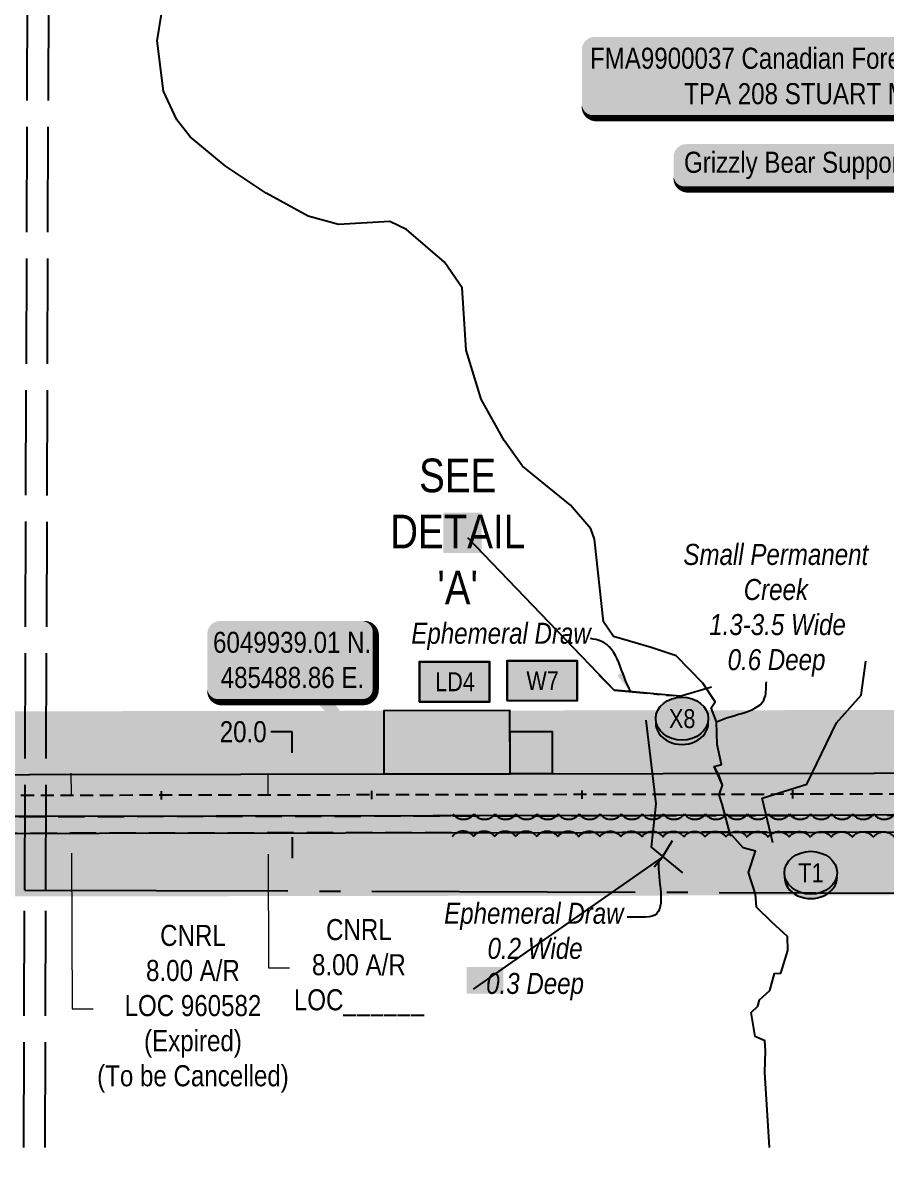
# Model space of a CAD drawing. Extents: x 482695 to 490591, y 6049436 to 6054495.
# Drawn here: x 485317 to 485728, y 6049754 to 6050296 of the extents above; entities that cross this region are included whole.
import ezdxf
from ezdxf.enums import TextEntityAlignment as Align

# ---------------------------------------------------------------- set-up
doc = ezdxf.new("R2010")
doc.units = 0
doc.header["$LTSCALE"] = 5
doc.header["$PDSIZE"] = 0.5
for name, pattern in [('0', [1, 1, 0]), ('foc-ACCESSROAD', [3.75, 2.5, -1.25]), ('foc-QUARTERLINE', [33, 25, -3, 2, -3]), ('foc-TIELINE', [1.875, 1.25, -0.625]), ('foc-TOPO-ephemeral', [6.25, 3.125, -0.625, 0.625, -0.625, 0.625, -0.625]), ('foc-UNSURVEYED', [12.5, 10, -2.5])]:
    doc.linetypes.add(name, pattern=pattern)
doc.layers.get('Defpoints').update_dxf_attribs({"color": 9})
for name, color, linetype in [('AS-UNDERLAY-H', 141, 'Continuous'), ('CHAINAGE', 201, 'foc-TIELINE'), ('DETAIL-T', 7, 'Continuous'), ('F-AR', 190, 'foc-ACCESSROAD'), ('L-BD', 7, 'Continuous'), ('L-QSEC', 8, 'foc-QUARTERLINE'), ('L-USEC', 7, 'foc-UNSURVEYED'), ('P-BUFFER-H 30m', 51, 'Continuous'), ('P-CROSSINGS', 250, 'Continuous'), ('P-PROPOSED', 10, 'Continuous'), ('P-PROPOSED-H', 21, 'Continuous'), ('P-TEMP-H', 41, 'Continuous'), ('P-TEMP_WORKSPACE', 46, 'Continuous'), ('P-TXT', 4, 'Continuous'), ('P-WORKAREA', 113, 'Continuous'), ('P-WORKAREA-H', 111, 'Continuous'), ('T-BUSH', 110, '0'), ('T-CREEK', 160, 'Continuous'), ('T-DRAW', 143, 'foc-TOPO-ephemeral'), ('T-SLOPE', 48, 'Continuous'), ('T-WATER', 160, 'Continuous'), ('T-WATER-T', 170, 'Continuous')]:
    doc.layers.add(name, color=color, linetype=linetype)
doc.layers.add('F-AR-T', color=190, linetype='Continuous', lineweight=9)
doc.layers.add('P-100m WELL BORE BUFFER', color=7, linetype='Continuous', true_color=0xf5ffd6)
doc.styles.add('80', font='ARIALN.TTF', dxfattribs={"height": 10})
doc.styles.add('80CG', font='ARIALN.TTF', dxfattribs={"height": 10})
doc.styles.add('80L', font='ARIALN.TTF', dxfattribs={"height": 10})
doc.styles.add('Crossing', font='ARIALN.TTF', dxfattribs={"height": 10})
doc.styles.add('foc-LtypeFont', font='ARIALN.TTF', dxfattribs={"height": 7.35})
doc.linetypes.add('foc-TOPO-flowdirection-NOLINE', pattern='A,0,[">",foc-LtypeFont,S=0.3,R=0,X=0,Y=-0.945],-20,[">",foc-LtypeFont,S=0.3,R=0,X=0,Y=-0.945],0', length=20)
doc.dimstyles.new('Compass 5 000', dxfattribs={"dimscale": 5, "dimtxt": 9, "dimasz": 2, "dimexe": 0.2, "dimexo": 0.0625, "dimgap": 0.5, "dimtad": 0, "dimtih": 1, "dimtoh": 1, "dimzin": 0, "dimdsep": 46, "dimtxsty": '80CG', "dimcen": 0.1, "dimse1": 1, "dimse2": 1, "dimclrd": 256, "dimclrt": 256, "dimaunit": 1, "dimadec": 4, "dimazin": 0, "dimtfac": 0.06, "dimtofl": 0, "dimtmove": 0, "dimatfit": 1, "dimfxl": 0.2, "dimtolj": 1, "dimtzin": 0, "dimlwd": -1, "dimarcsym": 0})

# ---------------------------------------------------------------- blocks, each defined once
blk = doc.blocks.new('*U459')
h = blk.add_hatch(color=255)
edge = h.paths.add_edge_path()
edge.add_line((-111.5, -20), (111.5, -20))
edge.add_arc((111.5, -14), 6, 270, 360)
edge.add_line((117.5, -14), (117.5, 12.5))
edge.add_arc((111.5, 12.5), 6, 0, 90)
edge.add_line((111.5, 18.5), (-111.5, 18.5))
edge.add_arc((-111.5, 12.5), 6, 90, 180)
edge.add_line((-117.5, 12.5), (-117.5, -14))
edge.add_arc((-111.5, -14), 6, 180, 270)
at = {"color": 44, "flags": 128}
blk.add_lwpolyline([(-111.5, -20, 3, 3, 0), (111.5, -20, 3, 3, 0.414214), (117.5, -14, 3, 3, 0), (117.5, 12.5, 3, 0, 0.414214), (111.5, 18.5, 0, 0, 0), (-111.5, 18.5, 0, 0, 0.414214), (-117.5, 12.5, 0, 0, 0), (-117.5, -14, 0, 3, 0.414214)], format="xyseb", close=True, dxfattribs=at)
at = {"color": 44, "style": '80'}
blk.add_attdef('ENTER_TEXT_001', (-35.99, -5), '', height=10, dxfattribs=at)
blk = doc.blocks.new('*U467')
h = blk.add_hatch(color=255)
edge = h.paths.add_edge_path()
edge.add_line((-66.5, -11.5), (66.5, -11.5))
edge.add_arc((66.5, -5.5), 6, 270, 360)
edge.add_line((72.5, -5.5), (72.5, 4))
edge.add_arc((66.5, 4), 6, 0, 90)
edge.add_line((66.5, 10), (-66.5, 10))
edge.add_arc((-66.5, 4), 6, 90, 180)
edge.add_line((-72.5, 4), (-72.5, -5.5))
edge.add_arc((-66.5, -5.5), 6, 180, 270)
at = {"color": 131, "flags": 128}
blk.add_lwpolyline([(-66.5, -11.5, 3, 3, 0), (66.5, -11.5, 3, 3, 0.414214), (72.5, -5.5, 3, 3, 0), (72.5, 4, 3, 0, 0.414214), (66.5, 10, 0, 0, 0), (-66.5, 10, 0, 0, 0.414214), (-72.5, 4, 0, 0, 0), (-72.5, -5.5, 0, 3, 0.414214)], format="xyseb", close=True, dxfattribs=at)
at = {"color": 131, "style": '80'}
blk.add_attdef('ENTER_TEXT_001', (-35.99, -5), '', height=10, dxfattribs=at)
blk = doc.blocks.new('*D480')
at = {"layer": 'Defpoints', "color": 0, "transparency": 16777216}
for p in [(485340.45, 6049919.38), (485474.1, 6049919.94), (485474.13, 6049911.94)]:
    blk.add_point(p, dxfattribs=at)
at = {"layer": 'F-AR-T', "transparency": 16777216}
for p, q in [((485340.41, 6049929.38), (485340.37, 6049939.38)), ((485340.53, 6049901.38), (485340.84, 6049827.45)), ((485340.84, 6049827.45), (485350.84, 6049827.45))]:
    blk.add_line(p, q, dxfattribs=at)
for points in [[(485342.08, 6049929.39), (485338.75, 6049929.37), (485340.45, 6049919.38)], [(485342.2, 6049901.39), (485338.86, 6049901.37), (485340.49, 6049911.38)]]:
    blk.add_solid(points, dxfattribs=at)
at = {"layer": 'F-AR-T', "transparency": 16777216, "insert": (485398.17, 6049827.45), "char_height": 10, "attachment_point": 5, "style": '80CG'}
blk.add_mtext('\\A1;CNRL\\P8.00 A/R\\PLOC 960582\\P(Expired)\\P(To be Cancelled)', dxfattribs=at)
blk = doc.blocks.new('*D494')
at = {"layer": 'Defpoints', "color": 0, "transparency": 16777216}
for p in [(485445.27, 6049938.97), (485491.9, 6049939.04), (485491.93, 6049919.05)]:
    blk.add_point(p, dxfattribs=at)
at = {"layer": 'P-TXT', "transparency": 16777216}
for p, q in [((485445.24, 6049958.97), (485435.24, 6049958.97)), ((485445.26, 6049948.97), (485445.24, 6049958.97)), ((485445.32, 6049908.98), (485445.34, 6049898.98))]:
    blk.add_line(p, q, dxfattribs=at)
for points in [[(485446.93, 6049948.97), (485443.59, 6049948.97), (485445.27, 6049938.97)], [(485446.99, 6049908.98), (485443.65, 6049908.98), (485445.31, 6049918.98)]]:
    blk.add_solid(points, dxfattribs=at)
at = {"layer": 'P-TXT', "transparency": 16777216, "insert": (485422.04, 6049958.97), "char_height": 10, "attachment_point": 5, "style": '80CG'}
blk.add_mtext('\\A1;20.0', dxfattribs=at)
blk = doc.blocks.new('xing2')
h = blk.add_hatch(color=50)
h.dxf.hatch_style = 1
edge = h.paths.add_edge_path()
edge.add_ellipse((0, 0), major_axis=(-12.5, 0), ratio=0.816297, start_angle=0, end_angle=360)
h = blk.add_hatch(color=250)
h.dxf.hatch_style = 1
edge = h.paths.add_edge_path()
edge.add_ellipse((0, -2.05), major_axis=(-12.5, 0), ratio=0.816297, start_angle=0, end_angle=180)
edge.add_line((12.5, -2.05), (12.5, 0))
edge.add_ellipse((0, 0), major_axis=(-12.5, 0), ratio=0.816297, start_angle=0, end_angle=180, ccw=False)
edge.add_line((-12.5, 0), (-12.5, -2.05))
at = {"color": 250}
blk.add_ellipse((0, 0), major_axis=(-12.5, 0), ratio=0.816297, dxfattribs=at)
blk.add_ellipse((0, -2.05), major_axis=(-12.5, 0), ratio=0.816297, start_param=0, end_param=3.141593, dxfattribs=at)
at = {"color": 250, "style": 'Crossing'}
blk.add_attdef('CROSSING', text='', height=9, dxfattribs=at).set_placement((0.09, 0.02), align=Align.MIDDLE_CENTER)
at = {"color": 250, "style": 'Crossing', "flags": 1}
for tag, p in [('OWNER', (0.09, -12.49)), ('DESCRIPTION', (0.09, -25.77)), ('LOCATION', (0.09, -39.3)), ('DWG_REF', (0.09, -52.84))]:
    blk.add_attdef(tag, text='', height=9, dxfattribs=at).set_placement(p, align=Align.MIDDLE_CENTER)
blk = doc.blocks.new('*U573')
h = blk.add_hatch(color=254)
edge = h.paths.add_edge_path()
edge.add_line((-34, -20), (34, -20))
edge.add_arc((34, -14), 6, 270, 360)
edge.add_line((40, -14), (40, 12.5))
edge.add_arc((34, 12.5), 6, 0, 90)
edge.add_line((34, 18.5), (-34, 18.5))
edge.add_arc((-34, 12.5), 6, 90, 180)
edge.add_line((-40, 12.5), (-40, -14))
edge.add_arc((-34, -14), 6, 180, 270)
at = {"color": 1, "flags": 128}
blk.add_lwpolyline([(-34, -20, 3, 3, 0), (34, -20, 3, 3, 0.414214), (40, -14, 3, 3, 0), (40, 12.5, 3, 0, 0.414214), (34, 18.5, 0, 0, 0), (-34, 18.5, 0, 0, 0.414214), (-40, 12.5, 0, 0, 0), (-40, -14, 0, 3, 0.414214)], format="xyseb", close=True, dxfattribs=at)
blk.add_lwpolyline([(43.88, -54.11, 0, 10, 0), (0, 0, 5, 5, 0)], format="xyseb", dxfattribs=at)
at = {"color": 1, "style": '80'}
blk.add_attdef('ENTER_TEXT_001', (-35.99, -5), '', height=10, dxfattribs=at)
blk = doc.blocks.new('Temp_Area_Small_Pink')
at = {"true_color": 0xff8aff}
h = blk.add_hatch(color=211, dxfattribs=at)
h.dxf.hatch_style = 1
h.paths.add_polyline_path([(-16.83, -9.44), (16.33, -9.44), (16.33, 9.05), (-16.83, 9.05)])
at = {"color": 250}
for points in [[(-17.03, -9.64), (16.53, -9.64), (16.53, 9.25), (-17.03, 9.25)], [(-16.93, -9.54), (16.43, -9.54), (16.43, 9.15), (-16.93, 9.15)]]:
    blk.add_lwpolyline(points, close=True, dxfattribs=at)
at = {"color": 250, "style": '80L'}
blk.add_attdef('TEMPORARY', text='', height=9, dxfattribs=at).set_placement((0, -0.15), align=Align.MIDDLE_CENTER)
blk = doc.blocks.new('Well_proximity')
h = blk.add_hatch(color=191)
h.dxf.hatch_style = 1
edge = h.paths.add_edge_path()
edge.add_ellipse((0, 0), major_axis=(-12.5, 0), ratio=0.816297, start_angle=0, end_angle=360)
h = blk.add_hatch(color=250)
h.dxf.hatch_style = 1
edge = h.paths.add_edge_path()
edge.add_ellipse((0, -2.05), major_axis=(-12.5, 0), ratio=0.816297, start_angle=0, end_angle=180)
edge.add_line((12.5, -2.05), (12.5, 0))
edge.add_ellipse((0, 0), major_axis=(-12.5, 0), ratio=0.816297, start_angle=0, end_angle=180, ccw=False)
edge.add_line((-12.5, 0), (-12.5, -2.05))
at = {"color": 250}
blk.add_ellipse((0, 0), major_axis=(-12.5, 0), ratio=0.816297, dxfattribs=at)
blk.add_ellipse((0, -2.05), major_axis=(-12.5, 0), ratio=0.816297, start_param=0, end_param=3.141593, dxfattribs=at)
at = {"color": 250, "style": '80L'}
blk.add_attdef('CROSSING', text='', height=9, dxfattribs=at).set_placement((0.09, 0.02), align=Align.MIDDLE_CENTER)
blk = doc.blocks.new('*D596')
at = {"layer": 'Defpoints', "color": 0, "transparency": 16777216}
for p in [(485459.33, 6049918.97), (485433.89, 6049910.94), (485459.34, 6049910.98)]:
    blk.add_point(p, dxfattribs=at)
at = {"layer": 'F-AR-T', "transparency": 16777216}
for p, q in [((485433.87, 6049928.93), (485433.85, 6049938.93)), ((485433.91, 6049900.94), (485433.99, 6049846.93)), ((485433.99, 6049846.93), (485443.99, 6049846.93))]:
    blk.add_line(p, q, dxfattribs=at)
for points in [[(485435.53, 6049928.94), (485432.2, 6049928.93), (485433.88, 6049918.93)], [(485435.57, 6049900.94), (485432.24, 6049900.94), (485433.89, 6049910.94)]]:
    blk.add_solid(points, dxfattribs=at)
at = {"layer": 'F-AR-T', "transparency": 16777216, "insert": (485477, 6049846.93), "char_height": 10, "attachment_point": 5, "style": '80CG'}
blk.add_mtext('\\A1;CNRL\\P8.00 A/R\\PLOC______', dxfattribs=at)

msp = doc.modelspace()

# ---------------------------------------------------------------- hatches: boundary and pattern name
at = {"layer": 'AS-UNDERLAY-H'}
h = msp.add_hatch(color=256, dxfattribs=at)
h.dxf.hatch_style = 1
h.paths.add_polyline_path([(485517.054, 6050063.107), (485535.317, 6050063.107), (485535.317, 6050043.955), (485517.054, 6050043.955)])
h = msp.add_hatch(color=256, dxfattribs=at)
h.dxf.hatch_style = 1
h.paths.add_polyline_path([(485528.268, 6049847.338), (485545.629, 6049847.338), (485545.629, 6049834.657), (485528.268, 6049834.657)])
at = {"layer": 'P-BUFFER-H 30m'}
h = msp.add_hatch(color=256, dxfattribs=at)
h.dxf.hatch_style = 1
edge = h.paths.add_edge_path()
edge.add_line((483701.174, 6050417.85), (484554.397, 6050414.825))
edge.add_line((484554.397, 6050414.825), (485069.153, 6049984.901))
edge.add_line((485069.153, 6049984.901), (485069.974, 6049918.062))
edge.add_arc((485099.956, 6049918.43), 29.984, 180.70403, 269.49365)
edge.add_arc((485120.045, 6049910.465), 29.984, 227.24859, 270.08653)
edge.add_line((485120.09, 6049880.481), (485820.738, 6049881.539))
edge.add_line((485820.738, 6049881.539), (486001.967, 6049878.56))
edge.add_arc((486002.46, 6049908.54), 29.984, 269.05837, 270.04683)
edge.add_line((486002.484, 6049878.556), (486428.968, 6049878.905))
edge.add_line((486428.968, 6049878.905), (486427.804, 6049886.776))
edge.add_line((486427.804, 6049886.776), (486427.723, 6049889.042))
edge.add_line((486427.723, 6049889.042), (486407.259, 6049908.871))
edge.add_line((486407.259, 6049908.871), (486002.46, 6049908.54))
edge.add_line((486002.46, 6049908.54), (485820.962, 6049911.523))
edge.add_line((485820.962, 6049911.523), (485120.045, 6049910.465))
edge.add_line((485120.045, 6049910.465), (485119.947, 6049918.46))
edge.add_line((485119.947, 6049918.46), (485099.956, 6049918.43))
edge.add_line((485099.956, 6049918.43), (485098.965, 6049999.069))
edge.add_line((485098.965, 6049999.069), (484565.318, 6050444.77))
edge.add_line((484565.318, 6050444.77), (483701.28, 6050447.834))
edge.add_line((483701.28, 6050447.834), (483701.174, 6050417.85))
edge = h.paths.add_edge_path()
edge.add_line((486440.272, 6050491.951), (486481.5, 6050467.021))
edge.add_arc((486465.984, 6050441.363), 29.984, 0.03994, 58.83881, ccw=False)
edge.add_line((486495.968, 6050441.384), (486496.325, 6049930.194))
edge.add_line((486496.325, 6049930.194), (486496.742, 6049917.936))
edge.add_arc((486466.775, 6049916.915), 29.984, -89.9532, 1.95069, ccw=False)
edge.add_line((486466.8, 6049886.931), (486447.987, 6049886.916))
edge.add_line((486447.987, 6049886.916), (486447.739, 6049888.588))
edge.add_line((486447.739, 6049888.588), (486446.775, 6049916.899))
edge.add_line((486446.775, 6049916.899), (486466.775, 6049916.915))
edge.add_line((486466.775, 6049916.915), (486466.341, 6049929.673))
edge.add_line((486466.341, 6049929.673), (486465.984, 6050441.363))
edge.add_line((486465.984, 6050441.363), (486439.876, 6050457.151))
edge.add_line((486439.876, 6050457.151), (486440.272, 6050491.951))
edge = h.paths.add_edge_path()
edge.add_line((486430.345, 6050497.954), (486363.706, 6050538.25))
edge.add_line((486363.706, 6050538.25), (486249.434, 6050667.558))
edge.add_arc((486226.966, 6050647.703), 29.984, 41.46771, 131.46771)
edge.add_line((486207.11, 6050670.171), (486192.132, 6050656.934))
edge.add_line((486192.132, 6050656.934), (486211.987, 6050634.466))
edge.add_line((486211.987, 6050634.466), (486226.966, 6050647.703))
edge.add_line((486226.966, 6050647.703), (486344.271, 6050514.963))
edge.add_line((486344.271, 6050514.963), (486429.949, 6050463.154))
edge.add_line((486429.949, 6050463.154), (486430.345, 6050497.954))
edge = h.paths.add_edge_path()
edge.add_line((486333.543, 6050474.73), (486426.021, 6050418.809))
edge.add_line((486426.021, 6050418.809), (486426.357, 6049936.872))
edge.add_line((486426.357, 6049936.872), (486002.454, 6049936.526))
edge.add_line((486002.454, 6049936.526), (485850.11, 6049937.075))
edge.add_line((485850.11, 6049937.075), (485822.158, 6049939.51))
edge.add_line((485822.158, 6049939.51), (485127.697, 6049938.462))
edge.add_line((485127.697, 6049938.462), (485126.434, 6050041.237))
edge.add_line((485126.434, 6050041.237), (485146.14, 6050024.779))
edge.add_arc((485126.919, 6050001.766), 29.984, 0.70403, 50.13142, ccw=False)
edge.add_line((485156.901, 6050002.134), (485157.315, 6049968.491))
edge.add_line((485157.315, 6049968.491), (485822.112, 6049969.494))
edge.add_arc((485822.158, 6049939.51), 29.984, 85.02015, 90.08653, ccw=False)
edge.add_line((485824.76, 6049969.381), (485851.419, 6049967.058))
edge.add_line((485851.419, 6049967.058), (486002.496, 6049966.51))
edge.add_line((486002.496, 6049966.51), (486396.352, 6049966.867))
edge.add_line((486396.352, 6049966.867), (486396.049, 6050401.893))
edge.add_line((486396.049, 6050401.893), (486310.003, 6050453.924))
edge.add_line((486310.003, 6050453.924), (486333.543, 6050474.73))
edge = h.paths.add_edge_path()
edge.add_line((483701.351, 6050467.824), (483701.458, 6050497.808))
edge.add_line((483701.458, 6050497.808), (484572.705, 6050494.718))
edge.add_arc((484572.598, 6050464.734), 29.984, 50.13142, 89.7968, ccw=False)
edge.add_line((484591.819, 6050487.747), (485118.355, 6050047.985))
edge.add_line((485118.355, 6050047.985), (485118.84, 6050008.514))
edge.add_line((485118.84, 6050008.514), (484572.598, 6050464.734))
edge.add_line((484572.598, 6050464.734), (483701.351, 6050467.824))
h.paths.add_polyline_path([(483671.192, 6050467.931), (483671.298, 6050497.915), (483296.617, 6050499.243), (483293.284, 6050469.271)])
edge = h.paths.add_edge_path()
edge.add_line((483317.885, 6050419.21), (483671.015, 6050417.957))
edge.add_line((483671.015, 6050417.957), (483671.121, 6050447.941))
edge.add_line((483671.121, 6050447.941), (483291.061, 6050449.289))
edge.add_line((483291.061, 6050449.289), (483279.2, 6050342.647))
edge.add_line((483279.2, 6050342.647), (483099.93, 6050362.561))
edge.add_arc((483129.733, 6050359.271), 29.984, 173.69997, 263.65357)
edge.add_line((483126.419, 6050329.47), (483275.885, 6050312.846))
edge.add_arc((483279.2, 6050342.647), 29.984, 263.65358, 353.65335)
edge.add_line((483309, 6050339.332), (483317.885, 6050419.21))
at = {"layer": 'P-PROPOSED-H'}
h = msp.add_hatch(color=256, dxfattribs=at)
h.dxf.hatch_style = 1
h.paths.add_polyline_path([(486466.775, 6049916.915), (486002.426, 6049916.536), (485849.204, 6049917.088), (485821.303, 6049919.52), (485099.956, 6049918.43), (485098.965, 6049999.069), (484565.318, 6050444.77), (483701.28, 6050447.834), (483701.351, 6050467.824), (484572.598, 6050464.734), (485118.84, 6050008.514), (485119.701, 6049938.449), (485822.158, 6049939.51), (485850.11, 6049937.075), (486002.454, 6049936.526), (486446.346, 6049936.888), (486446.003, 6050430.086), (486331.314, 6050499.437), (486211.987, 6050634.466), (486226.966, 6050647.703), (486344.271, 6050514.963), (486465.984, 6050441.363), (486466.341, 6049929.673)])
at = {"layer": 'P-TEMP-H'}
h = msp.add_hatch(color=256, dxfattribs=at)
h.dxf.hatch_style = 1
h.paths.add_polyline_path([(485488.861, 6049939.007), (485548.83, 6049939.098), (485548.784, 6049969.082), (485488.816, 6049968.991)])
h = msp.add_hatch(color=256, dxfattribs=at)
h.dxf.hatch_style = 1
h.paths.add_polyline_path([(485548.83, 6049939.098), (485548.799, 6049959.087), (485568.789, 6049959.117), (485568.819, 6049939.128)])
at = {"layer": 'P-WORKAREA-H'}
h = msp.add_hatch(color=256, dxfattribs=at)
h.dxf.hatch_style = 1
h.paths.add_polyline_path([(486426.775, 6049916.883), (486002.426, 6049916.536), (485849.204, 6049917.088), (485821.303, 6049919.52), (485119.947, 6049918.46), (485120.045, 6049910.465), (485820.962, 6049911.523), (485848.842, 6049909.094), (486002.415, 6049908.54), (486427.047, 6049908.887)])

# ---------------------------------------------------------------- linework, layer by layer
at = {"layer": 'CHAINAGE'}
for p, q in [((485383.08, 6049930.851), (485383.086, 6049926.854)), ((485483.028, 6049931.002), (485483.034, 6049927.004)), ((485582.975, 6049931.153), (485582.981, 6049927.155)), ((485682.922, 6049931.304), (485682.928, 6049927.306))]:
    msp.add_line(p, q, dxfattribs=at)
at = {"layer": 'CHAINAGE', "flags": 128}
msp.add_lwpolyline([(486219.476, 6050641.084), (486337.793, 6050507.2), (486455.993, 6050435.725), (486456.348, 6049926.902), (486002.44, 6049926.531), (485849.657, 6049927.082), (485821.731, 6049929.515), (485109.829, 6049928.44), (485108.903, 6050003.791), (484568.958, 6050454.752), (483262.015, 6050459.387), (483252.714, 6050375.762), (483142.771, 6050387.99), (483147.452, 6050429.254)], dxfattribs=at)
at = {"layer": 'F-AR'}
msp.add_lwpolyline([(485117.252, 6050788.73), (485118.476, 6050688.889), (485127.943, 6049918.472), (485821.303, 6049919.52), (485849.204, 6049917.088), (486002.426, 6049916.536), (486426.775, 6049916.883), (486427.723, 6049889.042), (486407.259, 6049908.871), (486002.46, 6049908.54), (485848.842, 6049909.094), (485820.962, 6049911.523), (485120.045, 6049910.465), (485110.481, 6050688.791), (485109.252, 6050788.758)], dxfattribs=at)
at = {"layer": 'L-QSEC', "flags": 128}
msp.add_lwpolyline([(485318.226, 6049883.848), (486104.704, 6049881.174)], dxfattribs=at)
at = {"layer": 'L-USEC', "flags": 128}
for points in [[(485318.226, 6049883.848), (485320.819, 6050688.086)], [(485328.279, 6049883.814), (485330.872, 6050688.052)], [(485317.832, 6049761.532), (485318.226, 6049883.848)], [(485327.885, 6049761.532), (485328.279, 6049883.814)]]:
    msp.add_lwpolyline(points, dxfattribs=at)
at = {"layer": 'P-PROPOSED'}
msp.add_lwpolyline([(486466.775, 6049916.915), (486002.426, 6049916.536), (485849.204, 6049917.088), (485821.303, 6049919.52), (485099.956, 6049918.43), (485098.965, 6049999.069), (484565.318, 6050444.77), (483701.28, 6050447.834), (483701.351, 6050467.824), (484572.598, 6050464.734), (485118.84, 6050008.514), (485119.701, 6049938.449), (485822.158, 6049939.51), (485850.11, 6049937.075), (486002.454, 6049936.526), (486446.346, 6049936.888), (486446.003, 6050430.086), (486331.314, 6050499.437), (486211.987, 6050634.466), (486226.966, 6050647.703), (486344.271, 6050514.963), (486465.984, 6050441.363), (486466.341, 6049929.673)], close=True, dxfattribs=at)
at = {"layer": 'P-TEMP_WORKSPACE'}
for points in [[(485488.861, 6049939.007), (485548.83, 6049939.098), (485548.784, 6049969.082), (485488.816, 6049968.991)], [(485548.83, 6049939.098), (485548.799, 6049959.087), (485568.789, 6049959.117), (485568.819, 6049939.128)]]:
    msp.add_lwpolyline(points, close=True, dxfattribs=at)
at = {"layer": 'P-WORKAREA'}
msp.add_lwpolyline([(486426.775, 6049916.883), (486002.426, 6049916.536), (485849.204, 6049917.088), (485821.303, 6049919.52), (485119.947, 6049918.46), (485120.045, 6049910.465), (485820.962, 6049911.523), (485848.842, 6049909.094), (486002.415, 6049908.54), (486427.047, 6049908.887)], close=True, dxfattribs=at)
at = {"layer": 'T-BUSH', "flags": 128}
for points in [[(485521.698, 6049920.026, 0.5205671), (485531.693, 6049920.029, 0.5205671), (485541.688, 6049920.031, 0.5205671), (485551.682, 6049920.034, 0.5205671), (485561.677, 6049920.036, 0.5205671), (485571.672, 6049920.039, 0.5205671), (485581.667, 6049920.041, 0.5205671), (485591.661, 6049920.044, 0.5205671), (485601.656, 6049920.046, 0.5205671), (485611.651, 6049920.049, 0.5205671), (485621.646, 6049920.051, 0.5205671), (485631.64, 6049920.054, 0.5205671), (485641.635, 6049920.056, 0.5205671), (485651.63, 6049920.059, 0.5205671), (485661.624, 6049920.061, 0.5205671), (485671.619, 6049920.064, 0.5205671), (485681.614, 6049920.066, 0.5205671), (485691.609, 6049920.068, 0.5205671), (485701.603, 6049920.071, 0.5205671), (485711.598, 6049920.073, 0.5205671), (485721.593, 6049920.076, 0.5205671), (485731.588, 6049920.078, 0.5205671), (485741.582, 6049920.081, 0.5205671), (485751.577, 6049920.083, 0.5205671), (485761.572, 6049920.086, 0.5205671), (485771.566, 6049920.088, 0.5205671), (485781.561, 6049920.091, 0.5205671), (485791.556, 6049920.093, 0.5205671), (485801.551, 6049920.096, 0.5205671), (485811.545, 6049920.098, 0.5205671), (485821.535, 6049920.407, 0.5205671), (485830.424, 6049923.374, 0.5205671), (485837.681, 6049930.246, 0.5205671), (485844.938, 6049937.119, 0.5205671), (485852.195, 6049943.992, 0.5205671), (485859.452, 6049950.864, 0.5205671), (485866.709, 6049957.737, 0.5205671), (485873.965, 6049964.609, 0.5205671), (485881.222, 6049971.482, 0.5205671), (485888.479, 6049978.355, 0.5205671), (485895.736, 6049985.227, 0.5205671), (485902.993, 6049992.1, 0.5205671), (485910.25, 6049998.972, 0.5205671), (485917.535, 6050005.815, 0.5205671), (485924.849, 6050012.627, 0.5205671), (485932.163, 6050019.439, 0.5205671), (485939.477, 6050026.25, 0.5205671), (485946.79, 6050033.062, 0.5205671), (485954.104, 6050039.874, 0.5205671), (485961.418, 6050046.686, 0.5205671), (485968.732, 6050053.498, 0.5205671), (485976.046, 6050060.31, 0.5205671), (485983.36, 6050067.122, 0.5205671), (485990.674, 6050073.934, 0.5205671), (485997.988, 6050080.745, 0.5205671), (486005.302, 6050087.557, 0.5205671), (486012.616, 6050094.369, 0.5205671), (486019.929, 6050101.181, 0.5205671), (486027.243, 6050107.993, 0.5205671), (486034.557, 6050114.805, 0.5205671), (486041.871, 6050121.617, 0.5205671), (486049.185, 6050128.428, 0.5205671), (486056.499, 6050135.24, 0.5205671), (486063.813, 6050142.052, 0.5205671), (486071.182, 6050148.804, 0.5205671), (486078.58, 6050155.524, 0.5205671), (486085.979, 6050162.244, 0.5205671), (486093.377, 6050168.964, 0.5205671), (486100.775, 6050175.684, 0.5205671), (486108.174, 6050182.404, 0.5205671), (486115.572, 6050189.125, 0.5205671), (486122.97, 6050195.845, 0.5205671), (486130.368, 6050202.565, 0.5205671), (486137.767, 6050209.285, 0.5205671), (486145.165, 6050216.005, 0.5205671), (486152.563, 6050222.725, 0.5205671), (486159.962, 6050229.445, 0.5205671), (486167.36, 6050236.165, 0.5205671), (486174.758, 6050242.886, 0.5205671), (486182.156, 6050249.606, 0.5205671), (486189.555, 6050256.326, 0.5205671), (486196.953, 6050263.046, 0.5205671), (486204.351, 6050269.766, 0.5205671), (486211.75, 6050276.486, 0.5205671), (486219.148, 6050283.206, 0.5205671), (486226.546, 6050289.926, 0.5205671), (486233.944, 6050296.646, 0.5205671), (486241.343, 6050303.367, 0.5205671), (486248.741, 6050310.087, 0.5205671), (486256.139, 6050316.807, 0.5205671), (486263.538, 6050323.527, 0.5205671), (486270.936, 6050330.247, 0.5205671), (486278.334, 6050336.967, 0.5205671), (486285.732, 6050343.687, 0.5205671), (486293.131, 6050350.407, 0.5205671), (486300.529, 6050357.127, 0.5205671), (486307.927, 6050363.848, 0.5205671), (486315.326, 6050370.568, 0.5205671), (486322.724, 6050377.288, 0.5205671), (486330.122, 6050384.008, 0.5205671), (486337.52, 6050390.728, 0.5205671), (486344.919, 6050397.448, 0.5205671), (486352.317, 6050404.168, 0.5205671), (486359.715, 6050410.888, 0.5205671), (486367.114, 6050417.609, 0.5205671), (486374.512, 6050424.329, 0.5205671), (486381.91, 6050431.049, 0.5205671), (486389.308, 6050437.769, 0.5205671), (486396.707, 6050444.489, 0.5205671), (486404.105, 6050451.209, 0.5205671), (486411.503, 6050457.929, 0.5205671), (486418.902, 6050464.649, 0.5205671), (486426.3, 6050471.369, 0.5205671), (486428.675, 6050480.332, 0.5205671), (486428.737, 6050490.326, 0.5205671), (486428.8, 6050500.321, 0.5205671), (486428.869, 6050511.379, 0.5205671)], [(485521.495, 6049909.314, -0.5205671), (485531.49, 6049909.294, -0.5205671), (485541.484, 6049909.274, -0.5205671), (485551.479, 6049909.254, -0.5205671), (485561.474, 6049909.234, -0.5205671), (485571.469, 6049909.214, -0.5205671), (485581.463, 6049909.194, -0.5205671), (485591.458, 6049909.174, -0.5205671), (485601.453, 6049909.154, -0.5205671), (485611.447, 6049909.134, -0.5205671), (485621.442, 6049909.114, -0.5205671), (485631.437, 6049909.094, -0.5205671), (485641.432, 6049909.074, -0.5205671), (485651.426, 6049909.054, -0.5205671), (485661.421, 6049909.034, -0.5205671), (485671.416, 6049909.014, -0.5205671), (485681.41, 6049908.994, -0.5205671), (485691.405, 6049908.974, -0.5205671), (485701.4, 6049908.954, -0.5205671), (485711.394, 6049908.934, -0.5205671), (485721.389, 6049908.914, -0.5205671), (485731.384, 6049908.894, -0.5205671), (485741.379, 6049908.874, -0.5205671), (485751.373, 6049908.854, -0.5205671), (485761.368, 6049908.834, -0.5205671), (485771.363, 6049908.814, -0.5205671), (485781.357, 6049908.794, -0.5205671), (485791.352, 6049908.774, -0.5205671), (485801.347, 6049908.754, -0.5205671), (485811.331, 6049908.598, -0.5205671), (485821.199, 6049907.013, -0.5205671), (485831.102, 6049905.842, -0.5205671), (485841.096, 6049905.774, -0.5205671), (485851.091, 6049905.705, -0.5205671), (485861.085, 6049905.637, -0.5205671), (485871.08, 6049905.568, -0.5205671), (485881.074, 6049905.5, -0.5205671), (485891.068, 6049905.456, -0.5205671), (485901.063, 6049905.537, -0.5205671), (485911.057, 6049905.618, -0.5205671), (485921.052, 6049905.7, -0.5205671), (485931.046, 6049905.781, -0.5205671), (485941.04, 6049905.862, -0.5205671), (485951.035, 6049905.943, -0.5205671), (485961.029, 6049906.025, -0.5205671), (485971.024, 6049906.106, -0.5205671), (485981.018, 6049906.187, -0.5205671), (485991.012, 6049906.268, -0.5205671), (486001.007, 6049906.35, -0.5205671), (486011.001, 6049906.497, -0.5205671), (486020.994, 6049906.646, -0.5205671), (486030.988, 6049906.795, -0.5205671), (486040.981, 6049906.944, -0.5205671), (486050.975, 6049907.093, -0.5205671), (486060.969, 6049907.242, -0.5205671), (486070.962, 6049907.391, -0.5205671), (486080.956, 6049907.54, -0.5205671), (486090.949, 6049907.689, -0.5205671), (486100.943, 6049907.838, -0.5205671), (486110.937, 6049907.987, -0.5205671), (486120.931, 6049908.105, -0.5205671), (486130.925, 6049908.222, -0.5205671), (486140.919, 6049908.34, -0.5205671), (486150.913, 6049908.457, -0.5205671), (486160.907, 6049908.574, -0.5205671), (486170.901, 6049908.691, -0.5205671), (486180.895, 6049908.809, -0.5205671), (486190.889, 6049908.926, -0.5205671), (486200.883, 6049909.043, -0.5205671), (486210.878, 6049909.053, -0.5205671), (486220.872, 6049909.01, -0.5205671), (486230.867, 6049908.967, -0.5205671), (486240.861, 6049908.947, -0.5205671), (486250.856, 6049908.977, -0.5205671), (486260.851, 6049909.007, -0.5205671), (486270.845, 6049909.037, -0.5205671), (486280.84, 6049909.067, -0.5205671), (486290.835, 6049909.098, -0.5205671), (486300.83, 6049909.128, -0.5205671), (486310.824, 6049909.158, -0.5205671), (486320.819, 6049909.188, -0.5205671), (486330.814, 6049909.218, -0.5205671), (486340.808, 6049909.248, -0.5205671), (486350.803, 6049909.279, -0.5205671), (486360.798, 6049909.309, -0.5205671), (486370.792, 6049909.339, -0.5205671), (486380.787, 6049909.369, -0.5205671), (486390.723, 6049908.33, -0.5205671), (486400.517, 6049906.579, -0.5205671), (486409.257, 6049902.156, -0.5205671), (486416.887, 6049895.708, -0.5205671), (486425.189, 6049885.31, -0.5205671)]]:
    msp.add_lwpolyline(points, format="xyb", dxfattribs=at)
at = {"layer": 'T-CREEK', "linetype": 'foc-TOPO-flowdirection-NOLINE', "flags": 128}
msp.add_lwpolyline([(485670.237, 6049807.432), (485669.818, 6049812.257), (485665.246, 6049814.305), (485663.43, 6049825.646), (485666.588, 6049828.596), (485667.369, 6049831.751), (485672.232, 6049836.059), (485674.374, 6049844.169), (485677.395, 6049844.321), (485680.843, 6049855.125), (485680.668, 6049861.81), (485673.178, 6049868.555), (485665.87, 6049875.741), (485665.412, 6049881.839), (485662.083, 6049892.201), (485665.422, 6049902.296), (485659.517, 6049903.832), (485654.382, 6049909.776), (485653.498, 6049909.758), (485649.514, 6049924.66), (485648.086, 6049928.983), (485649.802, 6049933.718), (485645.778, 6049942.588), (485649.314, 6049943.421), (485647.227, 6049953.029), (485646.913, 6049963.748), (485644.381, 6049970.356), (485646.257, 6049973.22), (485640.325, 6049982.046), (485627.745, 6049995.054), (485615.88, 6049999.082)], dxfattribs=at)
at = {"layer": 'T-CREEK', "flags": 128}
msp.add_lwpolyline([(485670.237, 6049807.432), (485669.818, 6049812.257), (485665.246, 6049814.305), (485663.43, 6049825.646), (485666.588, 6049828.596), (485667.369, 6049831.751), (485672.232, 6049836.059), (485674.374, 6049844.169), (485677.395, 6049844.321), (485680.843, 6049855.125), (485680.668, 6049861.81), (485673.178, 6049868.555), (485665.87, 6049875.741), (485665.412, 6049881.839), (485662.083, 6049892.201), (485665.422, 6049902.296), (485659.517, 6049903.832), (485654.382, 6049909.776), (485653.498, 6049909.758), (485649.514, 6049924.66), (485648.086, 6049928.983), (485649.802, 6049933.718), (485647.808, 6049938.888), (485645.778, 6049942.588), (485649.314, 6049943.421), (485647.227, 6049953.029), (485646.913, 6049963.748), (485644.381, 6049970.356), (485646.257, 6049973.22), (485640.325, 6049982.046), (485627.745, 6049995.054), (485615.88, 6049999.082)], dxfattribs=at)
at = {"layer": 'T-DRAW', "linetype": 'foc-TOPO-flowdirection-NOLINE'}
msp.add_lwpolyline([(485629.504, 6049975.881), (485629.504, 6049975.881), (485598.323, 6049978.778), (485528.773, 6050051.195)], dxfattribs=at)
at = {"layer": 'T-DRAW'}
msp.add_lwpolyline([(485591.041, 6049986.055), (485598.323, 6049978.778), (485629.504, 6049975.881), (485646.738, 6049980.952)], dxfattribs=at)
at = {"layer": 'T-DRAW', "linetype": 'foc-TOPO-flowdirection-NOLINE', "flags": 128}
msp.add_lwpolyline([(485531.44, 6049836.726), (485621.142, 6049899.32), (485626.05, 6049907.351)], dxfattribs=at)
at = {"layer": 'T-DRAW', "flags": 128}
msp.add_lwpolyline([(485617.263, 6049894.925), (485621.142, 6049899.32), (485626.05, 6049907.351)], dxfattribs=at)
at = {"layer": 'T-SLOPE', "flags": 128}
for points in [[(485673.661, 6049906.205), (485668.587, 6049927.544), (485689.883, 6049934.087), (485703.937, 6049963.286), (485715.551, 6049976.405), (485717.849, 6049992.513)], [(485630.861, 6049892.028), (485616.048, 6049904.216), (485618.194, 6049924.823), (485613.431, 6049964.589)]]:
    msp.add_lwpolyline(points, dxfattribs=at)
at = {"layer": 'T-WATER', "linetype": 'foc-TOPO-flowdirection-NOLINE', "flags": 128}
for points in [[(485615.88, 6049999.082), (485597.932, 6050004.3), (485593.288, 6050011.261), (485588.893, 6050050.514), (485587.178, 6050055.432), (485577.599, 6050066.716), (485554.755, 6050085.148), (485546.056, 6050097.322), (485535.13, 6050116.986), (485527.93, 6050140.285), (485526.091, 6050169.845), (485517.664, 6050182.05), (485499.669, 6050197.667), (485491.73, 6050201.324), (485467.354, 6050199.97), (485452.923, 6050203.994), (485432.916, 6050214.845), (485413.426, 6050227.813), (485396.894, 6050241.623), (485390.584, 6050249.652), (485384.141, 6050263.255), (485381.161, 6050287.214), (485385.353, 6050312.677), (485396.811, 6050345.574), (485410.79, 6050364.9), (485418.065, 6050378.716), (485419.425, 6050386.695), (485395.461, 6050442.46), (485392.993, 6050454.064), (485394.56, 6050468.932), (485411.612, 6050518.502), (485420.772, 6050530.347), (485452.995, 6050560.324), (485455.548, 6050566.557), (485449.028, 6050585.94), (485478.359, 6050639.543), (485480.631, 6050648.97), (485477.153, 6050669.266), (485474.229, 6050693.786), (485475.402, 6050713.875), (485466.651, 6050733.729), (485467.108, 6050773.825), (485465.648, 6050787.541)], [(485672.026, 6049761.532), (485669.79, 6049797.214), (485670.237, 6049807.432)]]:
    msp.add_lwpolyline(points, dxfattribs=at)
at = {"layer": 'T-WATER', "flags": 128}
for points in [[(485615.88, 6049999.082), (485597.932, 6050004.3), (485593.288, 6050011.261), (485588.893, 6050050.514), (485587.178, 6050055.432), (485577.599, 6050066.716), (485554.755, 6050085.148), (485546.056, 6050097.322), (485535.13, 6050116.986), (485527.93, 6050140.285), (485526.091, 6050169.845), (485517.664, 6050182.05), (485499.669, 6050197.667), (485491.73, 6050201.324), (485467.354, 6050199.97), (485452.923, 6050203.994), (485432.916, 6050214.845), (485413.426, 6050227.813), (485396.894, 6050241.623), (485390.584, 6050249.652), (485384.141, 6050263.255), (485381.161, 6050287.214), (485385.353, 6050312.677)], [(485672.026, 6049761.532), (485669.79, 6049797.214), (485670.237, 6049807.432)]]:
    msp.add_lwpolyline(points, dxfattribs=at)

# ---------------------------------------------------------------- block references
at = {"layer": 'Defpoints'}
ref = msp.add_blockref('*U459', (485700.455, 6050270.537), dxfattribs=at)
ref.add_attrib('ENTER_TEXT_001', 'FMA9900037 Canadian Forest Products Ltd.', (485586.788, 6050273.956), dxfattribs={"layer": '0', "color": 44, "height": 10, "style": '80'})
ref.add_attrib('ENTER_TEXT_002', 'TPA 208 STUART MOSES', (485631.539, 6050257.112), dxfattribs={"layer": '0', "color": 44, "height": 10, "style": '80'})
ref = msp.add_blockref('*U467', (485699.027, 6050228.145), dxfattribs=at)
ref.add_attrib('ENTER_TEXT_001', 'Grizzly Bear Support Zone', (485631.462, 6050224.526), dxfattribs={"layer": '0', "color": 131, "height": 10, "style": '80'})
at = {"layer": 'DETAIL-T'}
ref = msp.add_blockref('*U573', (485445.004, 6049993.093), dxfattribs=dict(at, xscale=0.9994850000000001, yscale=0.9994850000000001, zscale=0.9994850000000001))
ref.add_attrib('ENTER_TEXT_001', '6049939.01 N.', (485407.728, 6049996.51), dxfattribs={"layer": '0', "color": 1, "height": 9.99485, "style": '80'})
ref.add_attrib('ENTER_TEXT_002', '485488.86 E.', (485411.365, 6049979.811), dxfattribs={"layer": '0', "color": 1, "height": 9.99485, "style": '80'})
at = {"layer": 'L-BD', "color": 5}
msp.add_blockref('Well_proximity', (485691.673, 6049892.022), dxfattribs=at).add_auto_attribs({'CROSSING': 'T1'})
at = {"layer": 'P-100m WELL BORE BUFFER', "xscale": 0.9994729699999954, "yscale": 0.9994729699999954, "zscale": 0.9994729699999954}
for p, values in [((485522.648, 6049982.936), {'TEMPORARY': 'LD4'}), ((485564.3, 6049983.438), {'TEMPORARY': 'W7'})]:
    msp.add_blockref('Temp_Area_Small_Pink', p, dxfattribs=at).add_auto_attribs(values)
at = {"layer": 'P-CROSSINGS', "xscale": 0.9991303306764073, "yscale": 0.9991303306764073, "zscale": 0.9991303306764073}
msp.add_blockref('xing2', (485630.508, 6049965.246), dxfattribs=at).add_auto_attribs({'CROSSING': 'X8'})

# ---------------------------------------------------------------- texts
at = {"layer": 'DETAIL-T', "color": 3, "insert": (485523.924, 6050054.126), "char_height": 15.9916, "width": 63.60259, "attachment_point": 5, "style": '80CG'}
msp.add_mtext("SEE\\PDETAIL\\P'A'", dxfattribs=at)
at = {"layer": 'T-WATER-T', "char_height": 9.99473, "attachment_point": 1, "style": '80L'}
for s, width, insert in [('\\pi0.45563;{\\fArial Narrow|b0|i1|c0|p34;Small Permanent \\P\\pi29.127;Creek\\P\\pi12.714;1.3-3.5 Wide\\P\\pi21.475;0.6 Deep}', 88.36173, (485630.717, 6050048.258)), ('\\pi0.32609;{\\fArial Narrow|b0|i1|c0|p34;Ephemeral Draw}', 85.98236, (485501.578, 6050010.795)), ('\\pi0.32609;{\\fArial Narrow|b0|i1|c0|p34;Ephemeral Draw\\P\\pi20.946;0.2 Wide\\P\\pi20.285;0.3 Deep}', 85.98236, (485517.174, 6049877.801))]:
    msp.add_mtext_dynamic_manual_height_columns(s, width=width, gutter_width=49.974, heights=[0], dxfattribs=dict(at, insert=insert))

# ---------------------------------------------------------------- dimensions: what is measured, and where the dimension line sits
at = {"layer": 'F-AR-T'}
dim = msp.add_linear_dim(base=(485340.454, 6049919.382), p1=(485474.131, 6049911.937), p2=(485474.097, 6049919.937), angle=90.23806, text='CNRL\\P8.00 A/R\\PLOC 960582\\P(Expired)\\P(To be Cancelled)', dimstyle='Compass 5 000', dxfattribs=at)
dim.commit()
dim.dimension.update_dxf_attribs({"geometry": '*D480', "text_midpoint": (485398.169, 6049827.447), "dimtype": 161})
at = {"layer": 'F-AR-T', "color": 5}
dim = msp.add_linear_dim(base=(485433.893, 6049910.939), p1=(485459.328, 6049918.973), p2=(485459.341, 6049910.977), angle=270.08653, text='CNRL\\P8.00 A/R\\PLOC______', dimstyle='Compass 5 000', dxfattribs=at)
dim.commit()
dim.dimension.update_dxf_attribs({"geometry": '*D596', "text_midpoint": (485477.001, 6049846.93), "dimtype": 161})
at = {"layer": 'P-TXT', "color": 6}
dim = msp.add_linear_dim(base=(485445.275, 6049938.971), p1=(485491.932, 6049919.052), p2=(485491.901, 6049939.042), angle=90.08705, text='20.0', dimstyle='Compass 5 000', dxfattribs=at)
dim.commit()
dim.dimension.update_dxf_attribs({"geometry": '*D494', "text_midpoint": (485422.038, 6049958.971), "dimtype": 161})

# ---------------------------------------------------------------- leaders
at = {"layer": 'T-WATER-T', "path_type": 1}
msp.add_leader([(485606.269, 6049978.04), (485591.893, 6050002.119), (485586.999, 6050003.342)], dimstyle='Compass 5 000', override={"dimgap": 0.5, "dimtad": 0}, dxfattribs=at)
at = {"layer": 'T-WATER-T', "color": 5, "path_type": 1}
for points in [[(485646.913, 6049963.748), (485669.92, 6049975.417), (485670.606, 6049982.73)], [(485619.37, 6049897.312), (485617.545, 6049871.95), (485604.415, 6049870.941)]]:
    msp.add_leader(points, dimstyle='Compass 5 000', override={"dimgap": 0.5, "dimtad": 0}, dxfattribs=at)

doc.saveas('drawing.dxf')
